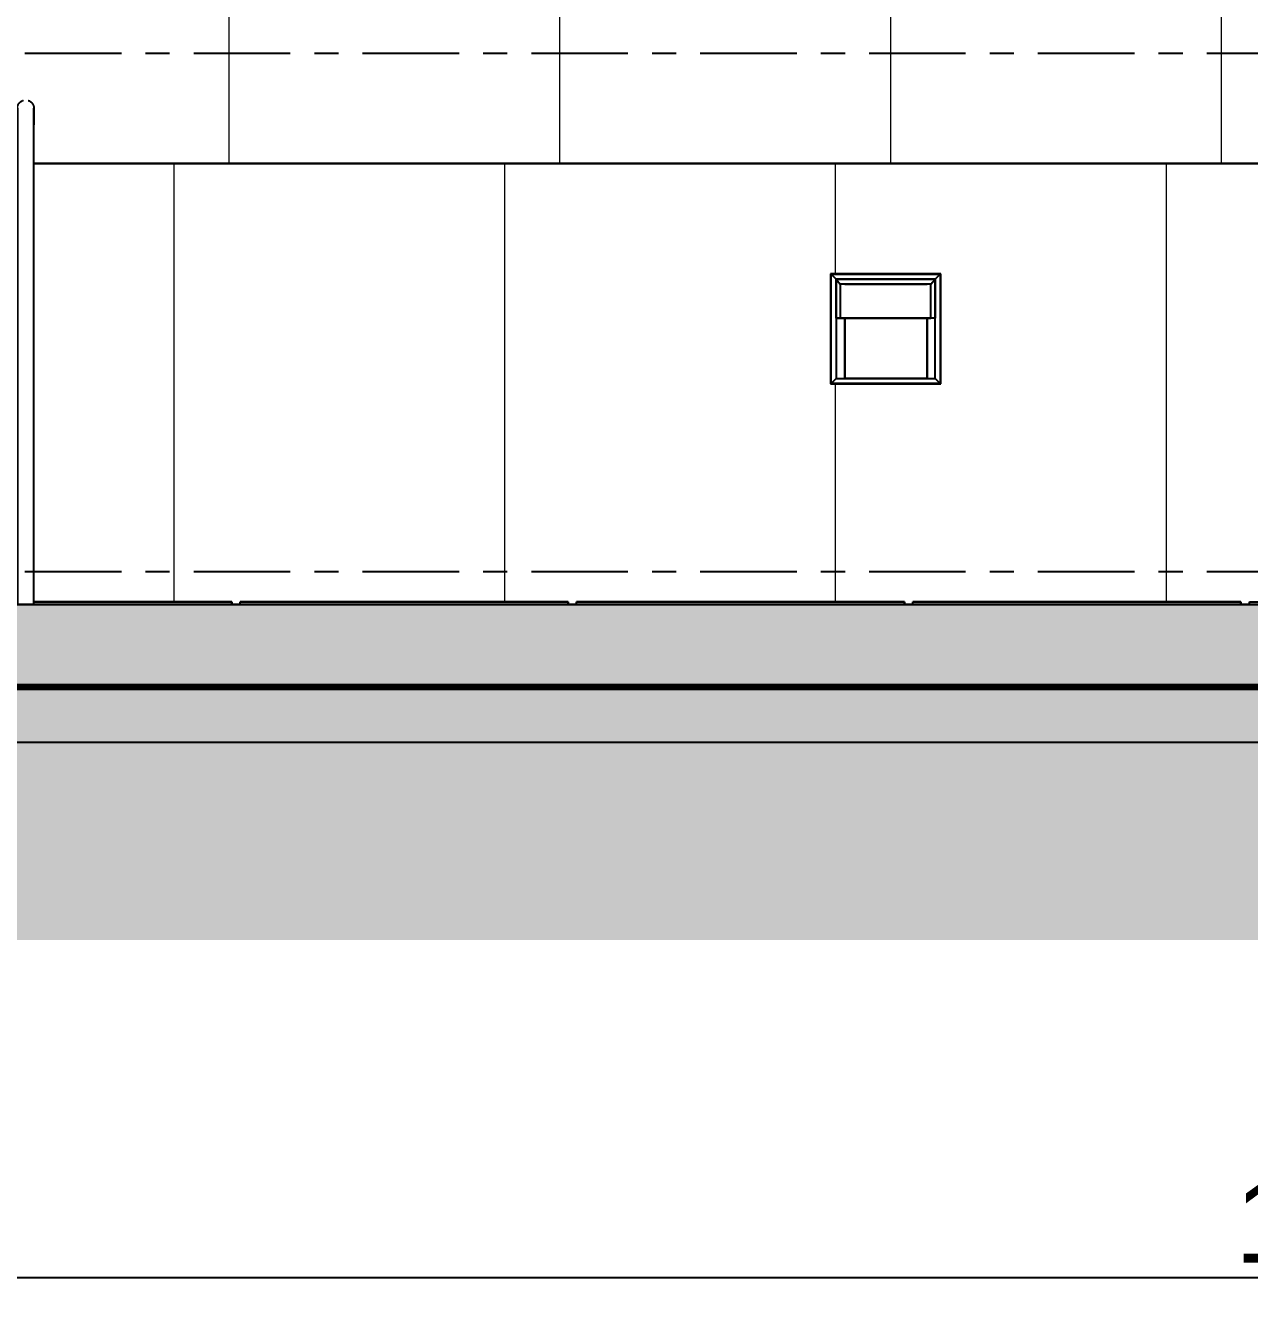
# Model space of a CAD drawing. Header units: millimetres. Extents: x -187664 to 435448, y -313239 to 299894.
# Drawn here: x 308406 to 310626, y 167682 to 170003 of the extents above; entities that cross this region are included whole.
import ezdxf
from ezdxf.xclip import XClip

# ---------------------------------------------------------------- set-up
doc = ezdxf.new("R2010")
doc.units = ezdxf.units.MM
doc.header["$XCLIPFRAME"] = 0
doc.linetypes.add('CENTER', pattern=[2, 1.25, -0.25, 0.25, -0.25])
doc.linetypes.add('TA_GL_000.70000', pattern=[1.925, 0.7, -0.175, 0.175, -0.175, 0.7])
for name, color, linetype in [('000 - 0_SYM_DWG_GRIDLINE_MAIN_COLOR_251', 251, 'Continuous'), ('000 - CONCRETE_COL_CUT_COLOR_1', 1, 'Continuous'), ('000 - CONCRETE_COL_CUT_COLOR_5', 5, 'Continuous'), ('000 - CONCRETE_COL_HATCH_', 251, 'Continuous'), ('000 - CONCRETE_COL_WIPEOUT_', 250, 'Continuous'), ('000 - EXISTING_BUILDING_MAIN_COLOR_251', 251, 'Continuous'), ('000 - EXISTING_BUILDING_MAIN_COLOR_3', 3, 'Continuous'), ('000 - EXISTING_BUILDING_WIPEOUT_', 250, 'Continuous'), ('000 - GRID', 251, 'CENTER')]:
    doc.layers.add(name, color=color, linetype=linetype)
doc.styles.add('FAMELINE_FOR_CKST', font='arial.ttf')
doc.styles.add('TA', font='', dxfattribs={"height": 4.5})
doc.styles.get('TA').set_extended_font_data('Cordia New')
doc.dimstyles.new('FAMELINE-CKST_C-C', dxfattribs={"dimtxt": 0.3, "dimasz": 0.15, "dimexe": 0.1, "dimexo": 0.1, "dimgap": 0.05, "dimtad": 1, "dimzin": 0, "dimdsep": 46, "dimtxsty": 'FAMELINE_FOR_CKST', "dimblk": 'ORIGIN', "dimblk1": 'ORIGIN', "dimblk2": 'ORIGIN', "dimsah": 1, "dimcen": 0.1, "dimdle": 0.1, "dimclrd": 256, "dimclre": 256, "dimclrt": 3, "dimadec": 0, "dimazin": 0, "dimtfac": 1, "dimtix": 1, "dimtmove": 2, "dimatfit": 3, "dimfxl": 1, "dimtolj": 1, "dimtzin": 0, "dimlwd": -1, "dimlwe": -1, "dimarcsym": 0})

# ---------------------------------------------------------------- blocks, each defined once
blk = doc.blocks.new('DPA_Drainage Gutter_Landscape_Type A - DPA_Drainage Gutter_Landscape_Type A-20150989-2140-01 ENTRANCE 1 ELEVATION 1')
at = {"layer": '000 - EXISTING_BUILDING_MAIN_COLOR_251'}
for p, q in [((-889293.6, 101455), (-889652.4, 101455)), ((-889652.4, 101455), (-889293.6, 101455)), ((-889652.4, 101455), (-889300.6, 101455)), ((-889300.6, 101455), (-889652.4, 101455)), ((-889652.4, 101455), (-889300.6, 101455)), ((-889300.6, 101455), (-889652.4, 101455)), ((-889647.6, 101455), (-889634.6, 101455)), ((-889634.6, 101455), (-889647.6, 101455)), ((-889647.6, 101455), (-889634.6, 101455)), ((-889634.6, 101455), (-889647.6, 101455)), ((-889627.6, 101455), (-889614.6, 101455)), ((-889614.6, 101455), (-889627.6, 101455)), ((-889627.6, 101455), (-889614.6, 101455)), ((-889614.6, 101455), (-889627.6, 101455)), ((-889607.6, 101455), (-889594.6, 101455)), ((-889594.6, 101455), (-889607.6, 101455)), ((-889607.6, 101455), (-889594.6, 101455)), ((-889594.6, 101455), (-889607.6, 101455)), ((-889587.6, 101455), (-889574.6, 101455)), ((-889574.6, 101455), (-889587.6, 101455)), ((-889587.6, 101455), (-889574.6, 101455)), ((-889574.6, 101455), (-889587.6, 101455)), ((-889567.6, 101455), (-889554.6, 101455)), ((-889554.6, 101455), (-889567.6, 101455)), ((-889567.6, 101455), (-889554.6, 101455)), ((-889554.6, 101455), (-889567.6, 101455)), ((-889547.6, 101455), (-889534.6, 101455)), ((-889534.6, 101455), (-889547.6, 101455)), ((-889547.6, 101455), (-889534.6, 101455)), ((-889534.6, 101455), (-889547.6, 101455)), ((-889527.6, 101455), (-889514.6, 101455)), ((-889514.6, 101455), (-889527.6, 101455)), ((-889527.6, 101455), (-889514.6, 101455)), ((-889514.6, 101455), (-889527.6, 101455)), ((-889507.6, 101455), (-889494.6, 101455)), ((-889494.6, 101455), (-889507.6, 101455)), ((-889507.6, 101455), (-889494.6, 101455)), ((-889494.6, 101455), (-889507.6, 101455)), ((-889487.6, 101455), (-889474.6, 101455)), ((-889474.6, 101455), (-889487.6, 101455)), ((-889487.6, 101455), (-889474.6, 101455)), ((-889474.6, 101455), (-889487.6, 101455)), ((-889467.6, 101455), (-889454.6, 101455)), ((-889454.6, 101455), (-889467.6, 101455)), ((-889467.6, 101455), (-889454.6, 101455)), ((-889454.6, 101455), (-889467.6, 101455)), ((-889447.6, 101455), (-889434.6, 101455)), ((-889434.6, 101455), (-889447.6, 101455)), ((-889447.6, 101455), (-889434.6, 101455)), ((-889434.6, 101455), (-889447.6, 101455)), ((-889427.6, 101455), (-889414.6, 101455)), ((-889414.6, 101455), (-889427.6, 101455)), ((-889427.6, 101455), (-889414.6, 101455)), ((-889414.6, 101455), (-889427.6, 101455)), ((-889407.6, 101455), (-889394.6, 101455)), ((-889394.6, 101455), (-889407.6, 101455)), ((-889407.6, 101455), (-889394.6, 101455)), ((-889394.6, 101455), (-889407.6, 101455)), ((-889387.6, 101455), (-889374.6, 101455)), ((-889374.6, 101455), (-889387.6, 101455)), ((-889387.6, 101455), (-889374.6, 101455)), ((-889374.6, 101455), (-889387.6, 101455)), ((-889367.6, 101455), (-889354.6, 101455)), ((-889354.6, 101455), (-889367.6, 101455)), ((-889367.6, 101455), (-889354.6, 101455)), ((-889354.6, 101455), (-889367.6, 101455)), ((-889347.6, 101455), (-889334.6, 101455)), ((-889334.6, 101455), (-889347.6, 101455)), ((-889347.6, 101455), (-889334.6, 101455)), ((-889334.6, 101455), (-889347.6, 101455)), ((-889327.6, 101455), (-889314.6, 101455)), ((-889314.6, 101455), (-889327.6, 101455)), ((-889327.6, 101455), (-889314.6, 101455)), ((-889314.6, 101455), (-889327.6, 101455)), ((-889307.6, 101455), (-889300.6, 101455)), ((-889300.6, 101455), (-889307.6, 101455)), ((-889307.6, 101455), (-889300.6, 101455)), ((-889300.6, 101455), (-889307.6, 101455)), ((-889293.6, 101455), (-889293.6, 101450)), ((-889293.6, 101450), (-889293.6, 101455)), ((-888683.4, 101455), (-889278.4, 101455)), ((-889278.4, 101455), (-888683.4, 101455)), ((-889278.4, 101450), (-889278.4, 101455)), ((-889278.4, 101450), (-889278.4, 101455)), ((-889271.4, 101455), (-889264.4, 101455)), ((-889264.4, 101455), (-889271.4, 101455)), ((-889271.4, 101455), (-889264.4, 101455)), ((-889264.4, 101455), (-889271.4, 101455)), ((-889271.4, 101455), (-888690.4, 101455)), ((-888690.4, 101455), (-889271.4, 101455)), ((-889271.4, 101455), (-888690.4, 101455)), ((-888690.4, 101455), (-889271.4, 101455)), ((-889257.4, 101455), (-889244.4, 101455)), ((-889244.4, 101455), (-889257.4, 101455)), ((-889257.4, 101455), (-889244.4, 101455)), ((-889244.4, 101455), (-889257.4, 101455)), ((-889237.4, 101455), (-889224.4, 101455)), ((-889224.4, 101455), (-889237.4, 101455)), ((-889237.4, 101455), (-889224.4, 101455)), ((-889224.4, 101455), (-889237.4, 101455)), ((-889217.4, 101455), (-889204.4, 101455)), ((-889204.4, 101455), (-889217.4, 101455)), ((-889217.4, 101455), (-889204.4, 101455)), ((-889204.4, 101455), (-889217.4, 101455)), ((-889197.4, 101455), (-889184.4, 101455)), ((-889184.4, 101455), (-889197.4, 101455)), ((-889197.4, 101455), (-889184.4, 101455)), ((-889184.4, 101455), (-889197.4, 101455)), ((-889177.4, 101455), (-889164.4, 101455)), ((-889164.4, 101455), (-889177.4, 101455)), ((-889177.4, 101455), (-889164.4, 101455)), ((-889164.4, 101455), (-889177.4, 101455)), ((-889157.4, 101455), (-889144.4, 101455)), ((-889144.4, 101455), (-889157.4, 101455)), ((-889157.4, 101455), (-889144.4, 101455)), ((-889144.4, 101455), (-889157.4, 101455)), ((-889137.4, 101455), (-889124.4, 101455)), ((-889124.4, 101455), (-889137.4, 101455)), ((-889137.4, 101455), (-889124.4, 101455)), ((-889124.4, 101455), (-889137.4, 101455)), ((-889117.4, 101455), (-889104.4, 101455)), ((-889104.4, 101455), (-889117.4, 101455)), ((-889117.4, 101455), (-889104.4, 101455)), ((-889104.4, 101455), (-889117.4, 101455)), ((-889097.4, 101455), (-889084.4, 101455)), ((-889084.4, 101455), (-889097.4, 101455)), ((-889097.4, 101455), (-889084.4, 101455)), ((-889084.4, 101455), (-889097.4, 101455)), ((-889077.4, 101455), (-889064.4, 101455)), ((-889064.4, 101455), (-889077.4, 101455)), ((-889077.4, 101455), (-889064.4, 101455)), ((-889064.4, 101455), (-889077.4, 101455)), ((-889057.4, 101455), (-889044.4, 101455)), ((-889044.4, 101455), (-889057.4, 101455)), ((-889057.4, 101455), (-889044.4, 101455)), ((-889044.4, 101455), (-889057.4, 101455)), ((-889037.4, 101455), (-889024.4, 101455)), ((-889024.4, 101455), (-889037.4, 101455)), ((-889037.4, 101455), (-889024.4, 101455)), ((-889024.4, 101455), (-889037.4, 101455)), ((-889017.4, 101455), (-889004.4, 101455)), ((-889004.4, 101455), (-889017.4, 101455)), ((-889017.4, 101455), (-889004.4, 101455)), ((-889004.4, 101455), (-889017.4, 101455)), ((-888997.4, 101455), (-888984.4, 101455)), ((-888984.4, 101455), (-888997.4, 101455)), ((-888997.4, 101455), (-888984.4, 101455)), ((-888984.4, 101455), (-888997.4, 101455)), ((-888977.4, 101455), (-888964.4, 101455)), ((-888964.4, 101455), (-888977.4, 101455)), ((-888977.4, 101455), (-888964.4, 101455)), ((-888964.4, 101455), (-888977.4, 101455)), ((-888957.4, 101455), (-888944.4, 101455)), ((-888944.4, 101455), (-888957.4, 101455)), ((-888957.4, 101455), (-888944.4, 101455)), ((-888944.4, 101455), (-888957.4, 101455)), ((-888937.4, 101455), (-888924.4, 101455)), ((-888924.4, 101455), (-888937.4, 101455)), ((-888937.4, 101455), (-888924.4, 101455)), ((-888924.4, 101455), (-888937.4, 101455)), ((-888917.4, 101455), (-888904.4, 101455)), ((-888904.4, 101455), (-888917.4, 101455)), ((-888917.4, 101455), (-888904.4, 101455)), ((-888904.4, 101455), (-888917.4, 101455)), ((-888897.4, 101455), (-888884.4, 101455)), ((-888884.4, 101455), (-888897.4, 101455)), ((-888897.4, 101455), (-888884.4, 101455)), ((-888884.4, 101455), (-888897.4, 101455)), ((-888877.4, 101455), (-888864.4, 101455)), ((-888864.4, 101455), (-888877.4, 101455)), ((-888877.4, 101455), (-888864.4, 101455)), ((-888864.4, 101455), (-888877.4, 101455)), ((-888857.4, 101455), (-888844.4, 101455)), ((-888844.4, 101455), (-888857.4, 101455)), ((-888857.4, 101455), (-888844.4, 101455)), ((-888844.4, 101455), (-888857.4, 101455)), ((-888837.4, 101455), (-888824.4, 101455)), ((-888824.4, 101455), (-888837.4, 101455)), ((-888837.4, 101455), (-888824.4, 101455)), ((-888824.4, 101455), (-888837.4, 101455)), ((-888817.4, 101455), (-888804.4, 101455)), ((-888804.4, 101455), (-888817.4, 101455)), ((-888817.4, 101455), (-888804.4, 101455)), ((-888804.4, 101455), (-888817.4, 101455)), ((-888797.4, 101455), (-888784.4, 101455)), ((-888784.4, 101455), (-888797.4, 101455)), ((-888797.4, 101455), (-888784.4, 101455)), ((-888784.4, 101455), (-888797.4, 101455)), ((-888777.4, 101455), (-888764.4, 101455)), ((-888764.4, 101455), (-888777.4, 101455)), ((-888777.4, 101455), (-888764.4, 101455)), ((-888764.4, 101455), (-888777.4, 101455)), ((-888757.4, 101455), (-888744.4, 101455)), ((-888744.4, 101455), (-888757.4, 101455)), ((-888757.4, 101455), (-888744.4, 101455)), ((-888744.4, 101455), (-888757.4, 101455)), ((-888737.4, 101455), (-888724.4, 101455)), ((-888724.4, 101455), (-888737.4, 101455)), ((-888737.4, 101455), (-888724.4, 101455)), ((-888724.4, 101455), (-888737.4, 101455)), ((-888717.4, 101455), (-888704.4, 101455)), ((-888704.4, 101455), (-888717.4, 101455)), ((-888717.4, 101455), (-888704.4, 101455)), ((-888704.4, 101455), (-888717.4, 101455)), ((-888697.4, 101455), (-888690.4, 101455)), ((-888690.4, 101455), (-888697.4, 101455)), ((-888697.4, 101455), (-888690.4, 101455)), ((-888690.4, 101455), (-888697.4, 101455)), ((-888683.4, 101455), (-888683.4, 101450)), ((-888683.4, 101450), (-888683.4, 101455)), ((-888073.2, 101455), (-888668.2, 101455)), ((-888668.2, 101455), (-888073.2, 101455)), ((-888668.2, 101450), (-888668.2, 101455)), ((-888668.2, 101450), (-888668.2, 101455)), ((-888661.2, 101455), (-888654.2, 101455)), ((-888654.2, 101455), (-888661.2, 101455)), ((-888661.2, 101455), (-888654.2, 101455)), ((-888654.2, 101455), (-888661.2, 101455)), ((-888661.2, 101455), (-888080.2, 101455)), ((-888080.2, 101455), (-888661.2, 101455)), ((-888661.2, 101455), (-888080.2, 101455)), ((-888080.2, 101455), (-888661.2, 101455)), ((-888647.2, 101455), (-888634.2, 101455)), ((-888634.2, 101455), (-888647.2, 101455)), ((-888647.2, 101455), (-888634.2, 101455)), ((-888634.2, 101455), (-888647.2, 101455)), ((-888627.2, 101455), (-888614.2, 101455)), ((-888614.2, 101455), (-888627.2, 101455)), ((-888627.2, 101455), (-888614.2, 101455)), ((-888614.2, 101455), (-888627.2, 101455)), ((-888607.2, 101455), (-888594.2, 101455)), ((-888594.2, 101455), (-888607.2, 101455)), ((-888607.2, 101455), (-888594.2, 101455)), ((-888594.2, 101455), (-888607.2, 101455)), ((-888587.2, 101455), (-888574.2, 101455)), ((-888574.2, 101455), (-888587.2, 101455)), ((-888587.2, 101455), (-888574.2, 101455)), ((-888574.2, 101455), (-888587.2, 101455)), ((-888567.2, 101455), (-888554.2, 101455)), ((-888554.2, 101455), (-888567.2, 101455)), ((-888567.2, 101455), (-888554.2, 101455)), ((-888554.2, 101455), (-888567.2, 101455)), ((-888547.2, 101455), (-888534.2, 101455)), ((-888534.2, 101455), (-888547.2, 101455)), ((-888547.2, 101455), (-888534.2, 101455)), ((-888534.2, 101455), (-888547.2, 101455)), ((-888527.2, 101455), (-888514.2, 101455)), ((-888514.2, 101455), (-888527.2, 101455)), ((-888527.2, 101455), (-888514.2, 101455)), ((-888514.2, 101455), (-888527.2, 101455)), ((-888507.2, 101455), (-888494.2, 101455)), ((-888494.2, 101455), (-888507.2, 101455)), ((-888507.2, 101455), (-888494.2, 101455)), ((-888494.2, 101455), (-888507.2, 101455)), ((-888487.2, 101455), (-888474.2, 101455)), ((-888474.2, 101455), (-888487.2, 101455)), ((-888487.2, 101455), (-888474.2, 101455)), ((-888474.2, 101455), (-888487.2, 101455)), ((-888467.2, 101455), (-888454.2, 101455)), ((-888454.2, 101455), (-888467.2, 101455)), ((-888467.2, 101455), (-888454.2, 101455)), ((-888454.2, 101455), (-888467.2, 101455)), ((-888447.2, 101455), (-888434.2, 101455)), ((-888434.2, 101455), (-888447.2, 101455)), ((-888447.2, 101455), (-888434.2, 101455)), ((-888434.2, 101455), (-888447.2, 101455)), ((-888427.2, 101455), (-888414.2, 101455)), ((-888414.2, 101455), (-888427.2, 101455)), ((-888427.2, 101455), (-888414.2, 101455)), ((-888414.2, 101455), (-888427.2, 101455)), ((-888407.2, 101455), (-888394.2, 101455)), ((-888394.2, 101455), (-888407.2, 101455)), ((-888407.2, 101455), (-888394.2, 101455)), ((-888394.2, 101455), (-888407.2, 101455)), ((-888387.2, 101455), (-888374.2, 101455)), ((-888374.2, 101455), (-888387.2, 101455)), ((-888387.2, 101455), (-888374.2, 101455)), ((-888374.2, 101455), (-888387.2, 101455)), ((-888367.2, 101455), (-888354.2, 101455)), ((-888354.2, 101455), (-888367.2, 101455)), ((-888367.2, 101455), (-888354.2, 101455)), ((-888354.2, 101455), (-888367.2, 101455)), ((-888347.2, 101455), (-888334.2, 101455)), ((-888334.2, 101455), (-888347.2, 101455)), ((-888347.2, 101455), (-888334.2, 101455)), ((-888334.2, 101455), (-888347.2, 101455)), ((-888327.2, 101455), (-888314.2, 101455)), ((-888314.2, 101455), (-888327.2, 101455)), ((-888327.2, 101455), (-888314.2, 101455)), ((-888314.2, 101455), (-888327.2, 101455)), ((-888307.2, 101455), (-888294.2, 101455)), ((-888294.2, 101455), (-888307.2, 101455)), ((-888307.2, 101455), (-888294.2, 101455)), ((-888294.2, 101455), (-888307.2, 101455)), ((-888287.2, 101455), (-888274.2, 101455)), ((-888274.2, 101455), (-888287.2, 101455)), ((-888287.2, 101455), (-888274.2, 101455)), ((-888274.2, 101455), (-888287.2, 101455)), ((-888267.2, 101455), (-888254.2, 101455)), ((-888254.2, 101455), (-888267.2, 101455)), ((-888267.2, 101455), (-888254.2, 101455)), ((-888254.2, 101455), (-888267.2, 101455)), ((-888247.2, 101455), (-888234.2, 101455)), ((-888234.2, 101455), (-888247.2, 101455)), ((-888247.2, 101455), (-888234.2, 101455)), ((-888234.2, 101455), (-888247.2, 101455)), ((-888227.2, 101455), (-888214.2, 101455)), ((-888214.2, 101455), (-888227.2, 101455)), ((-888227.2, 101455), (-888214.2, 101455)), ((-888214.2, 101455), (-888227.2, 101455)), ((-888207.2, 101455), (-888194.2, 101455)), ((-888194.2, 101455), (-888207.2, 101455)), ((-888207.2, 101455), (-888194.2, 101455)), ((-888194.2, 101455), (-888207.2, 101455)), ((-888187.2, 101455), (-888174.2, 101455)), ((-888174.2, 101455), (-888187.2, 101455)), ((-888187.2, 101455), (-888174.2, 101455)), ((-888174.2, 101455), (-888187.2, 101455)), ((-888167.2, 101455), (-888154.2, 101455)), ((-888154.2, 101455), (-888167.2, 101455)), ((-888167.2, 101455), (-888154.2, 101455)), ((-888154.2, 101455), (-888167.2, 101455)), ((-888147.2, 101455), (-888134.2, 101455)), ((-888134.2, 101455), (-888147.2, 101455)), ((-888147.2, 101455), (-888134.2, 101455)), ((-888134.2, 101455), (-888147.2, 101455)), ((-888127.2, 101455), (-888114.2, 101455)), ((-888114.2, 101455), (-888127.2, 101455)), ((-888127.2, 101455), (-888114.2, 101455)), ((-888114.2, 101455), (-888127.2, 101455)), ((-888107.2, 101455), (-888094.2, 101455)), ((-888094.2, 101455), (-888107.2, 101455)), ((-888107.2, 101455), (-888094.2, 101455)), ((-888094.2, 101455), (-888107.2, 101455)), ((-888087.2, 101455), (-888080.2, 101455)), ((-888080.2, 101455), (-888087.2, 101455)), ((-888087.2, 101455), (-888080.2, 101455)), ((-888080.2, 101455), (-888087.2, 101455)), ((-888073.2, 101455), (-888073.2, 101450)), ((-888073.2, 101450), (-888073.2, 101455)), ((-887462.9, 101455), (-888057.9, 101455)), ((-888057.9, 101455), (-887462.9, 101455)), ((-888057.9, 101450), (-888057.9, 101455)), ((-888057.9, 101450), (-888057.9, 101455)), ((-888050.9, 101455), (-888043.9, 101455)), ((-888043.9, 101455), (-888050.9, 101455)), ((-888050.9, 101455), (-888043.9, 101455)), ((-888043.9, 101455), (-888050.9, 101455)), ((-888050.9, 101455), (-887469.9, 101455)), ((-887469.9, 101455), (-888050.9, 101455)), ((-888050.9, 101455), (-887469.9, 101455)), ((-887469.9, 101455), (-888050.9, 101455)), ((-888036.9, 101455), (-888023.9, 101455)), ((-888023.9, 101455), (-888036.9, 101455)), ((-888036.9, 101455), (-888023.9, 101455)), ((-888023.9, 101455), (-888036.9, 101455)), ((-888016.9, 101455), (-888003.9, 101455)), ((-888003.9, 101455), (-888016.9, 101455)), ((-888016.9, 101455), (-888003.9, 101455)), ((-888003.9, 101455), (-888016.9, 101455)), ((-887996.9, 101455), (-887983.9, 101455)), ((-887983.9, 101455), (-887996.9, 101455)), ((-887996.9, 101455), (-887983.9, 101455)), ((-887983.9, 101455), (-887996.9, 101455)), ((-887976.9, 101455), (-887963.9, 101455)), ((-887963.9, 101455), (-887976.9, 101455)), ((-887976.9, 101455), (-887963.9, 101455)), ((-887963.9, 101455), (-887976.9, 101455)), ((-887956.9, 101455), (-887943.9, 101455)), ((-887943.9, 101455), (-887956.9, 101455)), ((-887956.9, 101455), (-887943.9, 101455)), ((-887943.9, 101455), (-887956.9, 101455)), ((-887936.9, 101455), (-887923.9, 101455)), ((-887923.9, 101455), (-887936.9, 101455)), ((-887936.9, 101455), (-887923.9, 101455)), ((-887923.9, 101455), (-887936.9, 101455)), ((-887916.9, 101455), (-887903.9, 101455)), ((-887903.9, 101455), (-887916.9, 101455)), ((-887916.9, 101455), (-887903.9, 101455)), ((-887903.9, 101455), (-887916.9, 101455)), ((-887896.7, 101455), (-887883.9, 101455)), ((-887883.9, 101455), (-887896.7, 101455)), ((-887896.7, 101455), (-887883.9, 101455)), ((-887883.9, 101455), (-887896.7, 101455)), ((-887876.9, 101455), (-887863.9, 101455)), ((-887863.9, 101455), (-887876.9, 101455)), ((-887876.9, 101455), (-887863.9, 101455)), ((-887863.9, 101455), (-887876.9, 101455)), ((-887856.9, 101455), (-887843.9, 101455)), ((-887843.9, 101455), (-887856.9, 101455)), ((-887856.9, 101455), (-887843.9, 101455)), ((-887843.9, 101455), (-887856.9, 101455)), ((-887836.9, 101455), (-887823.9, 101455)), ((-887823.9, 101455), (-887836.9, 101455)), ((-887836.9, 101455), (-887823.9, 101455)), ((-887823.9, 101455), (-887836.9, 101455)), ((-887816.9, 101455), (-887803.9, 101455)), ((-887803.9, 101455), (-887816.9, 101455)), ((-887816.9, 101455), (-887803.9, 101455)), ((-887803.9, 101455), (-887816.9, 101455)), ((-887796.9, 101455), (-887783.9, 101455)), ((-887783.9, 101455), (-887796.9, 101455)), ((-887796.9, 101455), (-887783.9, 101455)), ((-887783.9, 101455), (-887796.9, 101455)), ((-887776.9, 101455), (-887763.9, 101455)), ((-887763.9, 101455), (-887776.9, 101455)), ((-887776.9, 101455), (-887763.9, 101455)), ((-887763.9, 101455), (-887776.9, 101455)), ((-887756.9, 101455), (-887743.9, 101455)), ((-887743.9, 101455), (-887756.9, 101455)), ((-887756.9, 101455), (-887743.9, 101455)), ((-887743.9, 101455), (-887756.9, 101455)), ((-887736.9, 101455), (-887723.9, 101455)), ((-887723.9, 101455), (-887736.9, 101455)), ((-887736.9, 101455), (-887723.9, 101455)), ((-887723.9, 101455), (-887736.9, 101455)), ((-887716.9, 101455), (-887703.9, 101455)), ((-887703.9, 101455), (-887716.9, 101455)), ((-887716.9, 101455), (-887703.9, 101455)), ((-887703.9, 101455), (-887716.9, 101455)), ((-887696.9, 101455), (-887683.9, 101455)), ((-887683.9, 101455), (-887696.9, 101455)), ((-887696.9, 101455), (-887683.9, 101455)), ((-887683.9, 101455), (-887696.9, 101455)), ((-887676.9, 101455), (-887663.9, 101455)), ((-887663.9, 101455), (-887676.9, 101455)), ((-887676.9, 101455), (-887663.9, 101455)), ((-887663.9, 101455), (-887676.9, 101455)), ((-887656.9, 101455), (-887643.9, 101455)), ((-887643.9, 101455), (-887656.9, 101455)), ((-887656.9, 101455), (-887643.9, 101455)), ((-887643.9, 101455), (-887656.9, 101455)), ((-887636.9, 101455), (-887623.9, 101455)), ((-887623.9, 101455), (-887636.9, 101455)), ((-887636.9, 101455), (-887623.9, 101455)), ((-887623.9, 101455), (-887636.9, 101455)), ((-887616.9, 101455), (-887603.9, 101455)), ((-887603.9, 101455), (-887616.9, 101455)), ((-887616.9, 101455), (-887603.9, 101455)), ((-887603.9, 101455), (-887616.9, 101455)), ((-887596.9, 101455), (-887583.9, 101455)), ((-887583.9, 101455), (-887596.9, 101455)), ((-887596.9, 101455), (-887583.9, 101455)), ((-887583.9, 101455), (-887596.9, 101455)), ((-887576.9, 101455), (-887563.9, 101455)), ((-887563.9, 101455), (-887576.9, 101455)), ((-887576.9, 101455), (-887563.9, 101455)), ((-887563.9, 101455), (-887576.9, 101455)), ((-887556.9, 101455), (-887543.9, 101455)), ((-887543.9, 101455), (-887556.9, 101455)), ((-887556.9, 101455), (-887543.9, 101455)), ((-887543.9, 101455), (-887556.9, 101455)), ((-887536.9, 101455), (-887523.9, 101455)), ((-887523.9, 101455), (-887536.9, 101455)), ((-887536.9, 101455), (-887523.9, 101455)), ((-887523.9, 101455), (-887536.9, 101455)), ((-887516.9, 101455), (-887503.9, 101455)), ((-887503.9, 101455), (-887516.9, 101455)), ((-887516.9, 101455), (-887503.9, 101455)), ((-887503.9, 101455), (-887516.9, 101455)), ((-887496.9, 101455), (-887483.9, 101455)), ((-887483.9, 101455), (-887496.9, 101455)), ((-887496.9, 101455), (-887483.9, 101455)), ((-887483.9, 101455), (-887496.9, 101455)), ((-887476.9, 101455), (-887469.9, 101455)), ((-887469.9, 101455), (-887476.9, 101455)), ((-887476.9, 101455), (-887469.9, 101455)), ((-887469.9, 101455), (-887476.9, 101455)), ((-887462.9, 101455), (-887462.9, 101450)), ((-887462.9, 101450), (-887462.9, 101455)), ((-887447.7, 101455), (-886852.7, 101455)), ((-887447.7, 101450), (-887447.7, 101455)), ((-887447.7, 101450), (-887447.7, 101455))]:
    blk.add_line(p, q, dxfattribs=at)
blk = doc.blocks.new('DPA_U BICYCLE PARKING - DPA_U BICYCLE PARKING_650mm-V153-2140-01 ENTRANCE 1 ELEVATION 1')
at = {"layer": '000 - EXISTING_BUILDING_MAIN_COLOR_251'}
for p, q in [((-889682.4, 102320), (-889682.4, 101450)), ((-889652.4, 101450), (-889652.4, 102320)), ((-889903.8, 101450), (-889888.6, 101450)), ((-889667.4, 101450), (-889681.9, 101450)), ((-889681.9, 101450), (-889667.4, 101450)), ((-889667.4, 101450), (-889681.9, 101450)), ((-889681.9, 101450), (-889667.4, 101450)), ((-889667.4, 101450), (-889652.9, 101450)), ((-889652.9, 101450), (-889667.4, 101450)), ((-889667.4, 101450), (-889652.9, 101450)), ((-889652.9, 101450), (-889667.4, 101450))]:
    blk.add_line(p, q, dxfattribs=at)
at = {"layer": '000 - EXISTING_BUILDING_MAIN_COLOR_251', "flags": 128}
for points in [[(-889682.4, 102350), (-889682.4, 102350.6), (-889682.3, 102351.2), (-889682.3, 102351.8), (-889682.2, 102352.4), (-889682.1, 102353), (-889681.9, 102353.6), (-889681.8, 102354.1), (-889681.6, 102354.7), (-889681.4, 102355.3), (-889681.2, 102355.8), (-889680.9, 102356.4), (-889680.7, 102356.9), (-889680.4, 102357.5), (-889680.1, 102358), (-889679.8, 102358.5), (-889679.4, 102359), (-889679, 102359.4), (-889678.7, 102359.9), (-889678.2, 102360.3), (-889677.8, 102360.8), (-889677.4, 102361.2), (-889676.9, 102361.6), (-889676.5, 102361.9), (-889676, 102362.3), (-889675.5, 102362.6), (-889675, 102362.9), (-889674.4, 102363.2), (-889673.9, 102363.5), (-889673.4, 102363.8), (-889672.8, 102364), (-889672.2, 102364.2), (-889671.7, 102364.4), (-889671.1, 102364.5)], [(-889682.4, 102343.1), (-889682.4, 102343.9), (-889682.4, 102344.6), (-889682.4, 102345.2), (-889682.4, 102345.9), (-889682.4, 102346.5), (-889682.4, 102347), (-889682.4, 102347.5), (-889682.4, 102348), (-889682.4, 102348.4), (-889682.4, 102348.7), (-889682.4, 102349.1), (-889682.4, 102349.3), (-889682.4, 102349.6), (-889682.4, 102349.7), (-889682.4, 102349.9), (-889682.4, 102350), (-889682.4, 102350)], [(-889682.4, 102350), (-889682.4, 102350), (-889682.4, 102349.9), (-889682.4, 102349.8), (-889682.4, 102349.6), (-889682.4, 102349.4), (-889682.4, 102349.1), (-889682.4, 102348.8), (-889682.4, 102348.5), (-889682.4, 102348.1), (-889682.4, 102347.6), (-889682.4, 102347.1), (-889682.4, 102346.6), (-889682.4, 102346), (-889682.4, 102345.4), (-889682.4, 102344.8), (-889682.4, 102344.1), (-889682.4, 102343.3), (-889682.4, 102342.6), (-889682.4, 102341.7), (-889682.4, 102340.9), (-889682.4, 102340), (-889682.4, 102339.1), (-889682.4, 102338.2), (-889682.4, 102337.2), (-889682.4, 102336.2), (-889682.4, 102335.2), (-889682.4, 102334.1), (-889682.4, 102333.1), (-889682.4, 102332), (-889682.4, 102330.9), (-889682.4, 102329.7), (-889682.4, 102328.6), (-889682.4, 102327.4), (-889682.4, 102326.3), (-889682.4, 102325.1), (-889682.4, 102323.9), (-889682.4, 102322.7), (-889682.4, 102321.5), (-889682.4, 102320.3), (-889682.4, 102320)], [(-889662.7, 102364.2), (-889662.1, 102364), (-889661.5, 102363.8), (-889661, 102363.6), (-889660.4, 102363.3), (-889659.9, 102363), (-889659.4, 102362.7), (-889658.9, 102362.4), (-889658.4, 102362), (-889657.9, 102361.7), (-889657.5, 102361.3), (-889657, 102360.9), (-889656.6, 102360.5), (-889656.2, 102360), (-889655.8, 102359.6), (-889655.4, 102359.1), (-889655.1, 102358.6), (-889654.8, 102358.1), (-889654.4, 102357.6), (-889654.1, 102357.1), (-889653.9, 102356.5), (-889653.6, 102356), (-889653.4, 102355.4), (-889653.2, 102354.9), (-889653, 102354.3), (-889652.8, 102353.7), (-889652.7, 102353.1), (-889652.6, 102352.5), (-889652.5, 102352), (-889652.4, 102351.4), (-889652.4, 102350.8), (-889652.4, 102350.2), (-889652.4, 102350)], [(-889652.4, 102350), (-889652.4, 102350), (-889652.4, 102349.9), (-889652.4, 102349.8), (-889652.4, 102349.6), (-889652.4, 102349.4), (-889652.4, 102349.1), (-889652.4, 102348.8), (-889652.4, 102348.5), (-889652.4, 102348.1), (-889652.4, 102347.6), (-889652.4, 102347.1), (-889652.4, 102346.6), (-889652.4, 102346), (-889652.4, 102345.4), (-889652.4, 102344.8), (-889652.4, 102344.1), (-889652.4, 102343.3), (-889652.4, 102342.6), (-889652.4, 102341.7), (-889652.4, 102340.9), (-889652.4, 102340), (-889652.4, 102339.1), (-889652.4, 102338.2), (-889652.4, 102337.2), (-889652.4, 102336.2), (-889652.4, 102335.2), (-889652.4, 102334.1), (-889652.4, 102333.1), (-889652.4, 102332), (-889652.4, 102330.9), (-889652.4, 102329.7), (-889652.4, 102328.6), (-889652.4, 102327.4), (-889652.4, 102326.3), (-889652.4, 102325.1), (-889652.4, 102323.9), (-889652.4, 102322.7), (-889652.4, 102321.5), (-889652.4, 102320.3), (-889652.4, 102320)], [(-889652.4, 102320), (-889652.4, 102321.2), (-889652.4, 102322.4), (-889652.4, 102323.6), (-889652.4, 102324.8), (-889652.4, 102326), (-889652.4, 102327.1), (-889652.4, 102328.3), (-889652.4, 102329.4), (-889652.4, 102330.6), (-889652.4, 102331.7), (-889652.4, 102332.8), (-889652.4, 102333.9), (-889652.4, 102334.9), (-889652.4, 102335.9), (-889652.4, 102336.9), (-889652.4, 102337.9), (-889652.4, 102338.9), (-889652.4, 102339.8), (-889652.4, 102340.7), (-889652.4, 102341.5), (-889652.4, 102342.3), (-889652.4, 102343.1), (-889652.4, 102343.9), (-889652.4, 102344.6), (-889652.4, 102345.2), (-889652.4, 102345.9), (-889652.4, 102346.5), (-889652.4, 102347), (-889652.4, 102347.5), (-889652.4, 102348), (-889652.4, 102348.4), (-889652.4, 102348.7), (-889652.4, 102349.1), (-889652.4, 102349.3), (-889652.4, 102349.6), (-889652.4, 102349.7), (-889652.4, 102349.9), (-889652.4, 102350), (-889652.4, 102350)], [(-889682.4, 102320), (-889682.4, 102321.2), (-889682.4, 102322.4), (-889682.4, 102323.6), (-889682.4, 102324.8), (-889682.4, 102326), (-889682.4, 102327.1), (-889682.4, 102328.3), (-889682.4, 102329.4), (-889682.4, 102330.6), (-889682.4, 102331.7), (-889682.4, 102332.8), (-889682.4, 102333.9)]]:
    blk.add_lwpolyline(points, dxfattribs=at)
blk = doc.blocks.new('DPA_LIGHTING_WALL MOUNT_WLL711_A - PASITO_Asymmetrical 150_x90_-20207251-2140-01 ENTRANCE 1 ELEVATION 1')
at = {"layer": '000 - EXISTING_BUILDING_MAIN_COLOR_3'}
for p, q in [((-894007.4, 102050), (-894207.4, 102050)), ((-894207.4, 102050), (-894207.4, 101850)), ((-894197.4, 102040), (-894206.4, 102049)), ((-894206.4, 101851), (-894206.4, 102049)), ((-894206.4, 102049), (-894008.4, 102049)), ((-894008.4, 102049), (-894017.4, 102040)), ((-894008.4, 102049), (-894008.4, 101851)), ((-894007.4, 101850), (-894007.4, 102050)), ((-894197.4, 102040), (-894197.4, 101860)), ((-894017.4, 102040), (-894197.4, 102040)), ((-894197.4, 102040), (-894017.4, 102040)), ((-894197.4, 102040), (-894190.2, 102031)), ((-894197.4, 101969.5), (-894197.4, 102040)), ((-894025.2, 102031), (-894190.2, 102031)), ((-894190.2, 102031), (-894190.2, 101969.4)), ((-894181.7, 102031), (-894031.9, 102031)), ((-894031.9, 102031), (-894181.7, 102031)), ((-894025.2, 102031), (-894017.4, 102040)), ((-894025.2, 101969.4), (-894025.2, 102031)), ((-894017.4, 101860), (-894017.4, 102040)), ((-894017.4, 102040), (-894017.4, 101969.5)), ((-894197.4, 101969.5), (-894190.2, 101969.4)), ((-894017.4, 101969.5), (-894197.4, 101969.5)), ((-894190.2, 101969.4), (-894025.2, 101969.4)), ((-894181.7, 101860), (-894181.7, 101969.4)), ((-894181.7, 101969.4), (-894181.7, 101860)), ((-894031.9, 101969.4), (-894031.9, 101860)), ((-894031.9, 101860), (-894031.9, 101969.4)), ((-894017.4, 101969.5), (-894025.2, 101969.4)), ((-894206.4, 101851), (-894197.4, 101860)), ((-894197.4, 101860), (-894181.7, 101860)), ((-894181.7, 101860), (-894031.9, 101860)), ((-894031.9, 101860), (-894181.7, 101860)), ((-894031.9, 101860), (-894017.4, 101860)), ((-894008.4, 101851), (-894017.4, 101860)), ((-894207.4, 101850), (-894007.4, 101850)), ((-894008.4, 101851), (-894206.4, 101851))]:
    blk.add_line(p, q, dxfattribs=at)
blk = doc.blocks.new('*U4968')
at = {"layer": '000 - CONCRETE_COL_HATCH_'}
h = blk.add_hatch(dxfattribs=at)
h.set_pattern_fill('AR-CONC', color=256, scale=0.04)
h.set_pattern_definition([(50, (194562.637, -877569.876), (7.28738676, -0.63756342), [0.762, -8.382]), (355, (194562.637, -877569.876), (-1.40973686, 7.64227381), [0.6096, -6.705623367]), (100.4514447, (194563.244, -877569.929), (5.877649884, 7.004710076), [0.64760035, -7.123609784]), (46.1842, (194562.637, -877567.844), (10.84316164, -1.68169312), [1.143, -12.573]), (96.6355576, (194563.541, -877567.984), (9.49616536, 9.89704498), [0.97140093, -10.68542433]), (351.1841512, (194562.637, -877567.844), (9.49616536, 9.89704498), [0.91439868, -10.05838928]), (21, (194563.653, -877568.352), (6.06457565, -4.090607927), [0.762, -8.382]), (326, (194563.653, -877568.352), (2.472081134, 7.367518645), [0.6096, -6.7056]), (71.451445, (194564.1584, -877568.6926), (8.53665677, 3.276910755), [0.64760035, -7.123597504]), (37.5, (194562.637, -877569.8757), (0.12354413, 3.382201555), [0, -6.62432, 0, -6.8072, 0, -6.731]), (7.5, (194562.637, -877569.8757), (2.6727865, 4.007222993), [0, -3.88112, 0, -6.47192, 0, -2.5654]), (327.5, (194560.3713, -877569.8757), (5.423623807, -0.22914976), [0, -2.54, 0, -7.9248, 0, -10.5156]), (317.5, (194559.3553, -877569.8757), (5.925167255, 1.017059641), [0, -3.302, 0, -5.26288, 0, -7.4676])])
h.paths.add_polyline_path([(0, 0), (99377.6, 0), (99377.6, 300), (-267.5, 300), (-285.6, 299), (-303.5, 296.1), (-320.9, 291.2), (-337.6, 284.2), (-353.2, 275.1), (-367.3, 263.9), (-379.4, 250.4), (-388.8, 235), (-394.8, 217.9), (-396.9, 200), (-396.9, -917.6), (0, -913.9)])
at = {"layer": '000 - CONCRETE_COL_CUT_COLOR_1', "color": 0, "lineweight": -2}
for points in [[(0, 0), (99377.6, 0)], [(99377.6, 300), (-267.5, 300)]]:
    blk.add_lwpolyline(points, dxfattribs=at)
blk = doc.blocks.new('*U4974')
at = {"layer": '000 - CONCRETE_COL_HATCH_'}
h = blk.add_hatch(dxfattribs=at)
h.set_pattern_fill('EARTH', color=256, scale=0.5, angle=45)
h.set_pattern_definition([(45, (80451.9618, -870810.918), (0, 4.49012806), [3.175, -3.175]), (45, (80451.12, -870810.076), (0, 4.49012806), [3.175, -3.175]), (45, (80450.278, -870809.234), (0, 4.49012806), [3.175, -3.175]), (135, (80450.278, -870808.673), (-4.49012806, 0), [3.175, -3.175]), (135, (80451.12, -870807.831), (-4.49012806, 0), [3.175, -3.175]), (135, (80451.9618, -870806.989), (-4.49012806, 0), [3.175, -3.175])])
h.paths.add_polyline_path([(0, 0), (40226, 0), (40226, -458.8), (0, -458.8)])
blk = doc.blocks.new('C-1-PP19-AR-2140-01-D_20260610-100004_ELEVATION_1_EXBOT')
at = {"layer": '000 - EXISTING_BUILDING_MAIN_COLOR_251'}
for p, q in [((-5523.9, 101300), (8070.6, 101300)), ((8070.6, 101300), (-5523.9, 101300)), ((46986.8, 101200), (-10512.1, 101200))]:
    blk.add_line(p, q, dxfattribs=at)
at = {"layer": '000 - EXISTING_BUILDING_MAIN_COLOR_251', "lineweight": 100}
blk.add_line((8070.6, 101300), (-5523.9, 101300), dxfattribs=at)
blk.add_wipeout([(-1600, 101450), (26375, 101450), (26375, 105550), (-1600, 105550)]).dxf.layer = '000 - EXISTING_BUILDING_WIPEOUT_'
at = {"layer": '000 - EXISTING_BUILDING_MAIN_COLOR_251', "lineweight": 9}
h = blk.add_hatch(dxfattribs=at)
h.set_pattern_fill('FP_17', color=256, style=0, pattern_type=2)
h.set_pattern_definition([(90, (-1425, 102550), (-600, 4e-14), [])])
h.paths.add_polyline_path([(-1400, 102250), (600, 102250), (600.8, 102350.4), (601.9, 102355.3), (602.4, 102356.6), (605.9, 102360.9), (610.1, 102363.5), (611.4, 102364.5), (618.9, 102364.5), (619.8, 102363.1), (624.3, 102360.7), (628.5, 102355.7), (629, 102347.2), (629.9, 102326.9), (630, 102309), (630, 102250), (1250, 102250), (1250.8, 102350.4), (1252.4, 102355.4), (1252.4, 102356.6), (1255.9, 102360.9), (1260.1, 102363.5), (1261.4, 102364.5), (1268.9, 102364.5), (1269.8, 102363.1), (1274.3, 102360.7), (1278.5, 102355.7), (1279, 102347.2), (1279.9, 102326.9), (1280, 102309), (1280, 102250), (1900, 102250), (1900.8, 102350.4), (1902.4, 102355.4), (1902.4, 102356.6), (1905.9, 102360.9), (1910.1, 102363.5), (1911.4, 102364.5), (1918.9, 102364.5), (1919.8, 102363.1), (1924.3, 102360.7), (1928.5, 102355.7), (1929, 102347.2), (1929.9, 102326.9), (1930, 102309), (1930, 102250), (2550, 102250), (2550.8, 102350.4), (2552.4, 102355.4), (2552.4, 102356.6), (2555.9, 102360.9), (2560.1, 102363.5), (2561.4, 102364.5), (2568.9, 102364.5), (2569.8, 102363.1), (2574.3, 102360.7), (2578.5, 102355.7), (2579, 102347.2), (2579.9, 102326.9), (2580, 102309), (2580, 102250), (3200, 102250), (3200.8, 102350.4), (3202.4, 102355.4), (3202.4, 102356.6), (3205.9, 102360.9), (3210.1, 102363.5), (3211.4, 102364.5), (3218.9, 102364.5), (3219.8, 102363.1), (3224.3, 102360.7), (3228.5, 102355.7), (3229, 102347.2), (3229.9, 102326.9), (3230, 102310.2), (3230, 102250), (7375.7, 102250), (7358.4, 102300.2), (7355, 102321.4), (7363.8, 102351.7), (7373.4, 102365.3), (7379.1, 102371), (7388.1, 102376.8), (7402.6, 102383.9), (7424, 102388), (7524.9, 102388), (7524.9, 102450), (7475, 102450), (7475, 102550), (-1400, 102550), (-1400, 102418)])
h.paths.add_polyline_path([(7424, 102350), (7424, 102350.7), (7422.3, 102349.9)])
h.paths.add_polyline_path([(7416.1, 102250), (7524.9, 102250), (7524.5, 102350), (7420.5, 102348.9), (7405.5, 102343.9), (7394.3, 102326.7), (7396.1, 102305.2), (7416.1, 102250)])
h.paths.add_polyline_path([(7394.3, 102308.2), (7394.9, 102308.4), (7394.2, 102308.4)])
h = blk.add_hatch(dxfattribs=at)
h.set_pattern_fill('FP_16', color=256, style=0, pattern_type=2)
h.set_pattern_definition([(90, (9875, 101450), (-600, 4e-14), [])])
h.paths.add_polyline_path([(537.7, 101450), (552.9, 101450), (552.9, 101455), (600, 101455), (600, 102250), (-1600, 102250), (-1599.2, 101450), (-1565, 101450.6), (-1565, 101452), (-1135, 101452), (-1135, 101450), (-1115, 101450), (-1115, 101452), (-685, 101452), (-685, 101450), (-667.5, 101450), (-667.5, 101455), (-72.5, 101455), (-72.5, 101450), (-57.3, 101450), (-57.3, 101455), (537.7, 101455)])
h.paths.add_polyline_path([(7250.1, 101450), (7265.3, 101450), (7265.3, 101455), (7475, 101455), (7474, 102100.1), (7454.4, 102101), (7444.9, 102106.2), (7442.4, 102110.9), (7428.2, 102122), (7413.1, 102147.3), (7375.7, 102250), (3230, 102250), (3230, 101455), (3588.8, 101455), (3588.8, 101450), (3604, 101450), (3604, 101455), (4199, 101455), (4199, 101450), (4214.2, 101450), (4214.2, 101455), (4809.2, 101455), (4809.2, 101450), (4824.4, 101450), (4824.4, 101455), (5419.4, 101455), (5419.4, 101450), (5434.6, 101450), (5434.9, 101455), (6029.6, 101455), (6029.6, 101450), (6044.9, 101450), (6044.9, 101455), (6639.9, 101455), (6639.9, 101450), (6655.1, 101450), (6655.1, 101455), (7250.1, 101455)])
h.paths.add_polyline_path([(1147.9, 101450), (1163.1, 101450), (1163.1, 101455), (1250, 101455), (1250, 102250), (630, 102250), (630, 101455), (1147.9, 101455)])
h.paths.add_polyline_path([(1758.1, 101450), (1773.4, 101450), (1773.4, 101455), (1900, 101455), (1900, 102250), (1280, 102250), (1280, 101455), (1758.1, 101455)])
h.paths.add_polyline_path([(2368.4, 101450), (2383.6, 101450), (2383.6, 101455), (2550, 101455), (2550, 102250), (1930, 102250), (1930, 101455), (2368.4, 101455)])
h.paths.add_polyline_path([(2978.6, 101450), (2993.8, 101450), (2993.8, 101455), (3200, 101455), (3200, 102250), (2580, 102250), (2580, 101455), (2978.6, 101455)])
h.paths.add_polyline_path([(4761, 101850), (4675, 101850), (4675, 102050), (4875, 102050), (4875, 101850)])
h.paths.add_polyline_path([(-1303.3, 101850), (-1325, 101850), (-1325, 102050), (-1125, 102050), (-1125, 101850)])
h.paths.add_polyline_path([(1675, 101850), (1675, 102050), (1875, 102050), (1875, 101850), (1841.2, 101850)])
h.paths.add_polyline_path([(7475, 102139.2), (7475, 102250), (7416.1, 102250), (7451.7, 102155.6), (7461.2, 102143.5), (7474.8, 102139.2)])
h = blk.add_hatch(dxfattribs=at)
h.set_pattern_fill('FP_1', color=256, style=0, pattern_type=2)
h.set_pattern_definition([(50, (38538.46, 0), (728.7365, -63.7558), [76.2, -838.2]), (355, (38538.5, 0), (-140.9716, 764.2276), [60.96, -670.56]), (100.451, (38599.2, -5.3), (587.77, 700.4668), [64.76, -712.36]), (46.184, (38538.5, 203.2), (1084.316, -168.171), [114.3, -1257.3]), (96.636, (38628.8, 189.2), (949.61, 989.71), [97.14, -1068.54]), (351.184, (38538.5, 203.2), (949.62, 989.701), [91.44, -1005.84]), (21, (38640.06, 152.4), (606.458, -409.0606), [76.2, -838.2]), (326, (38640.1, 152.4), (247.2083, 736.753), [60.96, -670.56]), (71.451, (38690.6, 118.3), (853.6683, 327.6855), [64.76, -712.36]), (37.5, (38538.46, 0), (12.3547, 338.2201), [33.528, -628.904, 33.528, -647.192, -673.1]), (37.5, (38538.46, 0), (12.3547, 338.2201), [-1343.152, 33.528, -639.572]), (7.5, (38538.46, 0), (267.2789, 400.7221), [33.528, -354.584, 33.528, -613.664, -256.54]), (7.5, (38538.46, 0), (267.2789, 400.7221), [-1035.304, 33.528, -223.012]), (327.5, (38311.9, 0), (542.3633, -22.91534), [33.528, -220.472, 33.528, -758.952, -1051.56]), (327.5, (38311.9, 0), (542.3633, -22.91534), [-1046.48, 33.528, -1018.032]), (317.5, (38210.3, 0), (592.517, 101.7071), [33.528, -296.672, 33.528, -492.76, -746.76]), (317.5, (38210.3, 0), (592.517, 101.7071), [-856.488, 33.528, -713.232])])
h.paths.add_polyline_path([(-5983.3, 101300), (43705.4, 101300), (43705.4, 101450), (-5983.3, 101450)])
at = {"layer": '000 - EXISTING_BUILDING_MAIN_COLOR_251'}
for p, q in [((3230, 102250), (7375.7, 102250)), ((7375.7, 102250), (3230, 102250)), ((3230, 102250), (7375.7, 102250)), ((7375.7, 102250), (3230, 102250)), ((-1600, 101450), (7627, 101450)), ((3604, 101450), (3588.8, 101450)), ((3604, 101450), (3588.8, 101450)), ((3588.8, 101450), (3604, 101450)), ((4214.2, 101450), (4199, 101450)), ((4214.2, 101450), (4199, 101450)), ((4199, 101450), (4214.2, 101450)), ((4824.4, 101450), (4809.2, 101450)), ((4824.4, 101450), (4809.2, 101450)), ((4809.2, 101450), (4824.4, 101450)), ((5434.6, 101450), (5419.4, 101450)), ((5434.6, 101450), (5419.4, 101450)), ((5419.4, 101450), (5434.6, 101450))]:
    blk.add_line(p, q, dxfattribs=at)
at = {"layer": '000 - EXISTING_BUILDING_MAIN_COLOR_251', "lineweight": 25}
blk.add_line((43705.4, 101450), (-5983.3, 101450), dxfattribs=at)
at = {"layer": '000 - EXISTING_BUILDING_MAIN_COLOR_251'}
for name, p in [('DPA_U BICYCLE PARKING - DPA_U BICYCLE PARKING_650mm-V153-2140-01 ENTRANCE 1 ELEVATION 1', (892882.4, 0)), ('DPA_LIGHTING_WALL MOUNT_WLL711_A - PASITO_Asymmetrical 150_x90_-20207251-2140-01 ENTRANCE 1 ELEVATION 1', (898882.4, 0)), ('DPA_Drainage Gutter_Landscape_Type A - DPA_Drainage Gutter_Landscape_Type A-20150989-2140-01 ENTRANCE 1 ELEVATION 1', (892882.4, 0))]:
    blk.add_blockref(name, p, dxfattribs=at)
at = {"layer": '000 - CONCRETE_COL_CUT_COLOR_5', "color": 6}
blk.add_blockref('*U4974', (-5983.3, 101300), dxfattribs=at)
at = {"layer": '000 - CONCRETE_COL_CUT_COLOR_5', "xscale": 0.5, "yscale": 0.5, "zscale": 0.5}
blk.add_blockref('*U4968', (-5983.3, 101300), dxfattribs=at)
blk = doc.blocks.new('*U4936')
at = {"layer": '000 - 0_SYM_DWG_GRIDLINE_MAIN_COLOR_251', "color": 0, "linetype": 'ByBlock', "ltscale": 5}
blk.add_line((20, 0), (-674.447, 0), dxfattribs=at)
at = {"style": 'TA', "flags": 1}
blk.add_attdef('LOCATION', (6, -6), '', height=4.5, rotation=270, dxfattribs=at)
blk = doc.blocks.new('_Origin')
at = {"color": 0, "linetype": 'ByBlock', "lineweight": -2}
blk.add_line((0, 0), (-1, 0), dxfattribs=at)
blk.add_circle((0, 0), 0.5, dxfattribs=at)
blk = doc.blocks.new('*D5652')
at = {"transparency": 16777216}
for p, q in [((305191.1, 167963), (305191.1, 167681.7)), ((316591.1, 167963), (316591.1, 167681.7)), ((316516.1, 167731.7), (305266.1, 167731.7))]:
    blk.add_line(p, q, dxfattribs=at)
at = {"transparency": 16777216, "xscale": 75, "yscale": 75, "zscale": 75, "rotation": 180}
blk.add_blockref('_Origin', (305191.1, 167731.7), dxfattribs=at)
at = {"transparency": 16777216, "xscale": 75, "yscale": 75, "zscale": 75}
blk.add_blockref('_Origin', (316591.1, 167731.7), dxfattribs=at)
at = {"color": 3, "transparency": 16777216, "insert": (310891.1, 167833.3), "char_height": 150, "attachment_point": 5, "style": 'FAMELINE_FOR_CKST'}
blk.add_mtext('\\A1;11400', dxfattribs=at)

msp = doc.modelspace()

# ---------------------------------------------------------------- block references
ref = msp.add_blockref('C-1-PP19-AR-2140-01-D_20260610-100004_ELEVATION_1_EXBOT', (305191.107, 67502.983))
XClip(ref).set_block_clipping_path([(-3830, 99551.072312549), (30600.5439267242, 118300)])

# ---------------------------------------------------------------- dimensions: what is measured, and where the dimension line sits
at = {"color": 6}
dim = msp.add_linear_dim(base=(305191.107, 167731.733), p1=(316591.107, 168012.983), p2=(305191.107, 168012.983), dimstyle='FAMELINE-CKST_C-C', override={"dimscale": 500, "dimdec": 0, "dimlfac": 1}, dxfattribs=at)
dim.commit()
dim.dimension.update_dxf_attribs({"geometry": '*D5652', "text_midpoint": (310891.107, 167833.319)})

# ---------------------------------------------------------------- next in the draw order: block references
at = {"layer": '000 - GRID', "linetype": 'TA_GL_000.70000', "xscale": 50.00000000000004, "yscale": 50.00000000000004, "zscale": 50.00000000000004, "rotation": 180}
for p in [(302361.107, 169952.983), (302361.107, 169012.983)]:
    msp.add_blockref('*U4936', p, dxfattribs=at)

doc.saveas('drawing.dxf')
